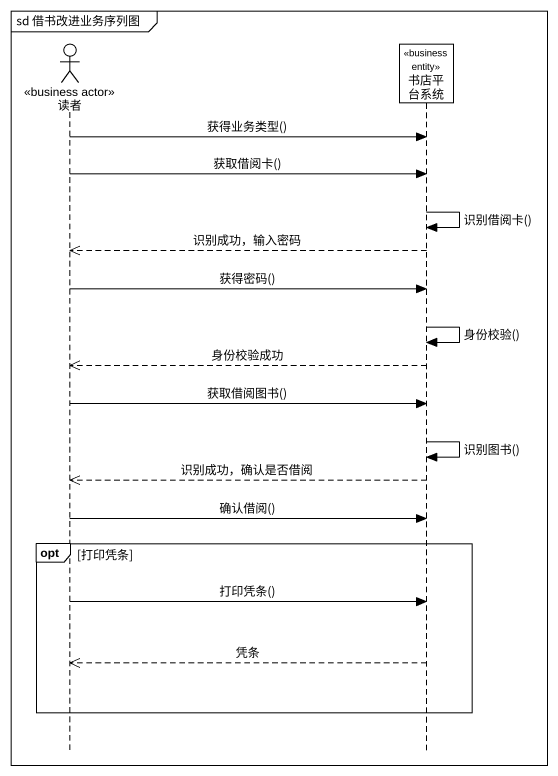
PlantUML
@startuml
mainframe sd 借书改进业务序列图
hide footbox
actor 读者 <<business actor>>
participant 书店平台系统 <<business entity>>

读者 -> 书店平台系统 : 获得业务类型()
读者 -> 书店平台系统 : 获取借阅卡()
书店平台系统 -> 书店平台系统 : 识别借阅卡()
书店平台系统 -->> 读者 : 识别成功，输入密码
读者 -> 书店平台系统 : 获得密码()
书店平台系统 -> 书店平台系统 : 身份校验()
书店平台系统 -->> 读者 : 身份校验成功
读者 -> 书店平台系统 : 获取借阅图书()
书店平台系统 -> 书店平台系统 : 识别图书()
书店平台系统 -->> 读者 : 识别成功，确认是否借阅
读者 -> 书店平台系统 : 确认借阅()
opt 打印凭条
  读者 -> 书店平台系统 : 打印凭条()
  书店平台系统 -->> 读者 : 凭条
end
@enduml
